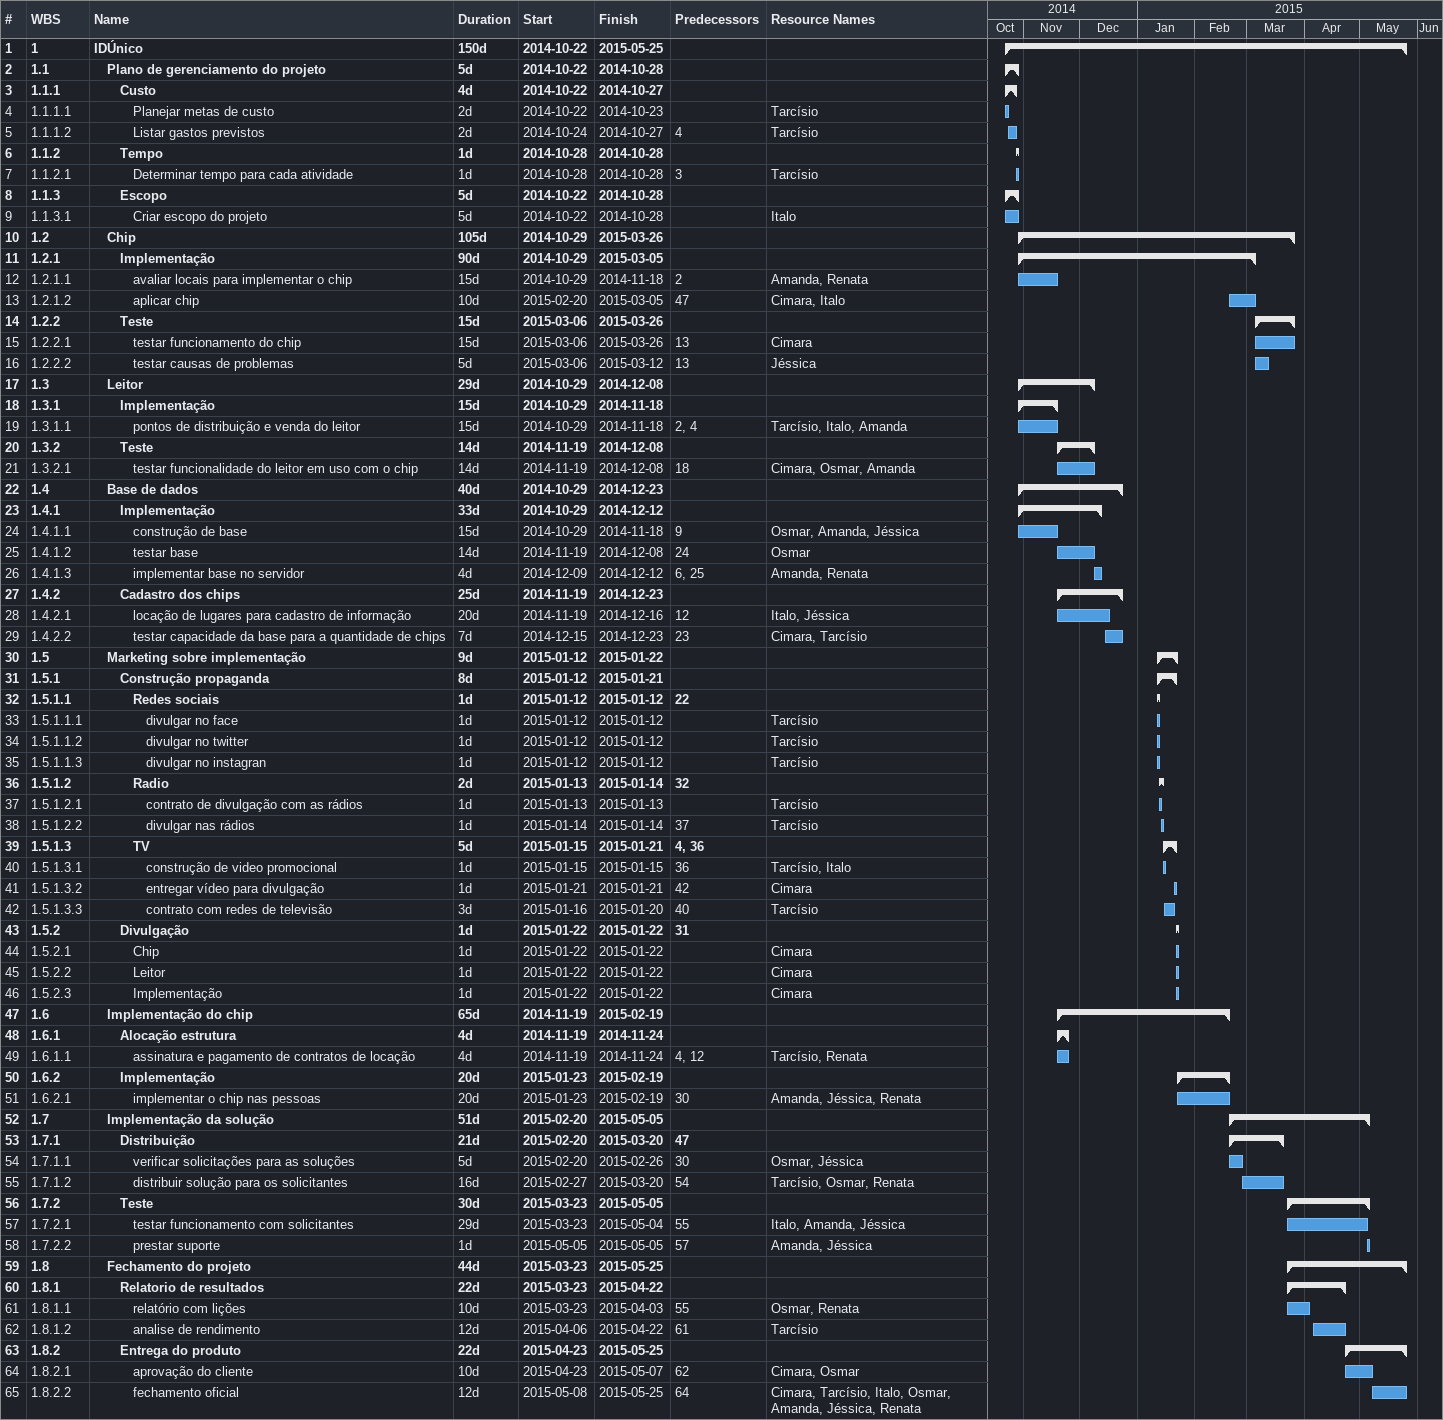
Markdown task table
| ID | WBS | Task | Duration | Start | Finish | Predecessors | Resources |
|---|---|---|---|---|---|---|---|
| 1 | 1 | **IDÚnico** | 150d | 2014-10-22 | 2015-05-25 |  |  |
| 2 | 1.1 | **Plano de gerenciamento do projeto** | 5d | 2014-10-22 | 2014-10-28 |  |  |
| 3 | 1.1.1 | **Custo** | 4d | 2014-10-22 | 2014-10-27 |  |  |
| 4 | 1.1.1.1 | Planejar metas de custo | 2d | 2014-10-22 | 2014-10-23 |  | Tarcísio |
| 5 | 1.1.1.2 | Listar gastos previstos | 2d | 2014-10-24 | 2014-10-27 | 4 | Tarcísio |
| 6 | 1.1.2 | **Tempo** | 1d | 2014-10-28 | 2014-10-28 |  |  |
| 7 | 1.1.2.1 | Determinar tempo para cada atividade | 1d | 2014-10-28 | 2014-10-28 | 3 | Tarcísio |
| 8 | 1.1.3 | **Escopo** | 5d | 2014-10-22 | 2014-10-28 |  |  |
| 9 | 1.1.3.1 | Criar escopo do projeto | 5d | 2014-10-22 | 2014-10-28 |  | Italo |
| 10 | 1.2 | **Chip** | 105d | 2014-10-29 | 2015-03-26 |  |  |
| 11 | 1.2.1 | **Implementação** | 90d | 2014-10-29 | 2015-03-05 |  |  |
| 12 | 1.2.1.1 | avaliar locais para implementar o chip | 15d | 2014-10-29 | 2014-11-18 | 2 | Amanda, Renata |
| 13 | 1.2.1.2 | aplicar chip | 10d | 2015-02-20 | 2015-03-05 | 47 | Cimara, Italo |
| 14 | 1.2.2 | **Teste** | 15d | 2015-03-06 | 2015-03-26 |  |  |
| 15 | 1.2.2.1 | testar funcionamento do chip | 15d | 2015-03-06 | 2015-03-26 | 13 | Cimara |
| 16 | 1.2.2.2 | testar causas de problemas | 5d | 2015-03-06 | 2015-03-12 | 13 | Jéssica |
| 17 | 1.3 | **Leitor** | 29d | 2014-10-29 | 2014-12-08 |  |  |
| 18 | 1.3.1 | **Implementação** | 15d | 2014-10-29 | 2014-11-18 |  |  |
| 19 | 1.3.1.1 | pontos de distribuição e venda do leitor | 15d | 2014-10-29 | 2014-11-18 | 2, 4 | Tarcísio, Italo, Amanda |
| 20 | 1.3.2 | **Teste** | 14d | 2014-11-19 | 2014-12-08 |  |  |
| 21 | 1.3.2.1 | testar funcionalidade do leitor em uso com o chip | 14d | 2014-11-19 | 2014-12-08 | 18 | Cimara, Osmar, Amanda |
| 22 | 1.4 | **Base de dados** | 40d | 2014-10-29 | 2014-12-23 |  |  |
| 23 | 1.4.1 | **Implementação** | 33d | 2014-10-29 | 2014-12-12 |  |  |
| 24 | 1.4.1.1 | construção de base | 15d | 2014-10-29 | 2014-11-18 | 9 | Osmar, Amanda, Jéssica |
| 25 | 1.4.1.2 | testar base | 14d | 2014-11-19 | 2014-12-08 | 24 | Osmar |
| 26 | 1.4.1.3 | implementar base no servidor | 4d | 2014-12-09 | 2014-12-12 | 6, 25 | Amanda, Renata |
| 27 | 1.4.2 | **Cadastro dos chips** | 25d | 2014-11-19 | 2014-12-23 |  |  |
| 28 | 1.4.2.1 | locação de lugares para cadastro de informação | 20d | 2014-11-19 | 2014-12-16 | 12 | Italo, Jéssica |
| 29 | 1.4.2.2 | testar capacidade da base para a quantidade de chips | 7d | 2014-12-15 | 2014-12-23 | 23 | Cimara, Tarcísio |
| 30 | 1.5 | **Marketing sobre implementação** | 9d | 2015-01-12 | 2015-01-22 |  |  |
| 31 | 1.5.1 | **Construção propaganda** | 8d | 2015-01-12 | 2015-01-21 |  |  |
| 32 | 1.5.1.1 | **Redes sociais** | 1d | 2015-01-12 | 2015-01-12 | 22 |  |
| 33 | 1.5.1.1.1 | divulgar no face | 1d | 2015-01-12 | 2015-01-12 |  | Tarcísio |
| 34 | 1.5.1.1.2 | divulgar no twitter | 1d | 2015-01-12 | 2015-01-12 |  | Tarcísio |
| 35 | 1.5.1.1.3 | divulgar no instagran | 1d | 2015-01-12 | 2015-01-12 |  | Tarcísio |
| 36 | 1.5.1.2 | **Radio** | 2d | 2015-01-13 | 2015-01-14 | 32 |  |
| 37 | 1.5.1.2.1 | contrato de divulgação com as rádios | 1d | 2015-01-13 | 2015-01-13 |  | Tarcísio |
| 38 | 1.5.1.2.2 | divulgar nas rádios | 1d | 2015-01-14 | 2015-01-14 | 37 | Tarcísio |
| 39 | 1.5.1.3 | **TV** | 5d | 2015-01-15 | 2015-01-21 | 4, 36 |  |
| 40 | 1.5.1.3.1 | construção de video promocional | 1d | 2015-01-15 | 2015-01-15 | 36 | Tarcísio, Italo |
| 41 | 1.5.1.3.2 | entregar vídeo para divulgação | 1d | 2015-01-21 | 2015-01-21 | 42 | Cimara |
| 42 | 1.5.1.3.3 | contrato com redes de televisão | 3d | 2015-01-16 | 2015-01-20 | 40 | Tarcísio |
| 43 | 1.5.2 | **Divulgação** | 1d | 2015-01-22 | 2015-01-22 | 31 |  |
| 44 | 1.5.2.1 | Chip | 1d | 2015-01-22 | 2015-01-22 |  | Cimara |
| 45 | 1.5.2.2 | Leitor | 1d | 2015-01-22 | 2015-01-22 |  | Cimara |
| 46 | 1.5.2.3 | Implementação | 1d | 2015-01-22 | 2015-01-22 |  | Cimara |
| 47 | 1.6 | **Implementação do chip** | 65d | 2014-11-19 | 2015-02-19 |  |  |
| 48 | 1.6.1 | **Alocação estrutura** | 4d | 2014-11-19 | 2014-11-24 |  |  |
| 49 | 1.6.1.1 | assinatura e pagamento de contratos de locação | 4d | 2014-11-19 | 2014-11-24 | 4, 12 | Tarcísio, Renata |
| 50 | 1.6.2 | **Implementação** | 20d | 2015-01-23 | 2015-02-19 |  |  |
| 51 | 1.6.2.1 | implementar o chip nas pessoas | 20d | 2015-01-23 | 2015-02-19 | 30 | Amanda, Jéssica, Renata |
| 52 | 1.7 | **Implementação da solução** | 51d | 2015-02-20 | 2015-05-05 |  |  |
| 53 | 1.7.1 | **Distribuição** | 21d | 2015-02-20 | 2015-03-20 | 47 |  |
| 54 | 1.7.1.1 | verificar solicitações para as soluções | 5d | 2015-02-20 | 2015-02-26 | 30 | Osmar, Jéssica |
| 55 | 1.7.1.2 | distribuir solução para os solicitantes | 16d | 2015-02-27 | 2015-03-20 | 54 | Tarcísio, Osmar, Renata |
| 56 | 1.7.2 | **Teste** | 30d | 2015-03-23 | 2015-05-05 |  |  |
| 57 | 1.7.2.1 | testar funcionamento com solicitantes | 29d | 2015-03-23 | 2015-05-04 | 55 | Italo, Amanda, Jéssica |
| 58 | 1.7.2.2 | prestar suporte | 1d | 2015-05-05 | 2015-05-05 | 57 | Amanda, Jéssica |
| 59 | 1.8 | **Fechamento do projeto** | 44d | 2015-03-23 | 2015-05-25 |  |  |
| 60 | 1.8.1 | **Relatorio de resultados** | 22d | 2015-03-23 | 2015-04-22 |  |  |
| 61 | 1.8.1.1 | relatório com lições | 10d | 2015-03-23 | 2015-04-03 | 55 | Osmar, Renata |
| 62 | 1.8.1.2 | analise de rendimento | 12d | 2015-04-06 | 2015-04-22 | 61 | Tarcísio |
| 63 | 1.8.2 | **Entrega do produto** | 22d | 2015-04-23 | 2015-05-25 |  |  |
| 64 | 1.8.2.1 | aprovação do cliente | 10d | 2015-04-23 | 2015-05-07 | 62 | Cimara, Osmar |
| 65 | 1.8.2.2 | fechamento oficial | 12d | 2015-05-08 | 2015-05-25 | 64 | Cimara, Tarcísio, Italo, Osmar, Amanda, Jéssica, Renata |
